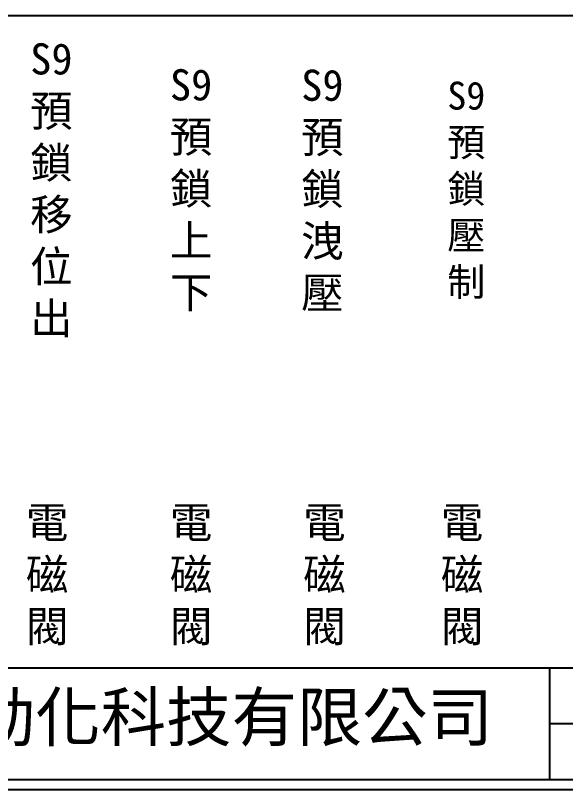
# Model space of a CAD drawing. Extents: x 926 to 1213, y 3 to 207.
# Drawn here: x 994.6 to 1063.5, y 3 to 100 of the extents above; entities that cross this region are included whole.
import ezdxf

# ---------------------------------------------------------------- set-up
doc = ezdxf.new("R2010")
doc.units = 0
doc.layers.add('圖框層', color=7, linetype='CONTINUOUS')
doc.layers.add('標尺寸層', color=3, linetype='CONTINUOUS')
doc.styles.add('CNS', font='romanc.shx', dxfattribs={"bigfont": 'chineset.shx'})
doc.styles.add('STSL', font='KAIU.TTF')

msp = doc.modelspace()

# ---------------------------------------------------------------- linework, layer by layer
at = {"layer": '圖框層', "color": 7}
for p, q in [((926.992, 18.25), (1211.493, 18.25)), ((1061.493, 4.25), (1061.493, 18.25)), ((1061.493, 11.25), (1211.493, 11.25)), ((926.992, 4.25), (1211.493, 4.25)), ((925.742, 3), (1212.742, 3))]:
    msp.add_line(p, q, dxfattribs=at)
at = {"layer": '標尺寸層', "color": 7}
msp.add_line((930.49, 99.958), (1208.361, 99.958), dxfattribs=at)

# ---------------------------------------------------------------- texts
at = {"layer": '圖框層', "color": 4, "style": 'STSL'}
msp.add_text('泓陞自動化科技有限公司', height=6, dxfattribs=at).set_placement((964.346, 9.076))
at = {"layer": '標尺寸層', "color": 7, "attachment_point": 5, "style": 'CNS'}
for s, insert, char_height, width in [('{\\fDFKai-SB|b0|i0|c136|p65;S9預鎖移位出}', (999.09, 78.06), 3.9, 4.96081), ('{\\fDFKai-SB|b0|i0|c136|p65;S9預鎖上下}', (1016.582, 78.06), 3.9, 4.96081), ('{\\fDFKai-SB|b0|i0|c136|p65;S9預鎖洩壓}', (1033.014, 78.06), 3.9, 4.96081), ('{\\fDFKai-SB|b0|i0|c136|p65;S9預鎖壓制}', (1051.036, 78.06), 3.5, 4.96081), ('{\\fDFKai-SB|b0|i0|c136|p65;電磁閥}', (998.56, 29.715), 3.9, 2.84806), ('{\\fDFKai-SB|b0|i0|c136|p65;電磁閥}', (1016.582, 29.715), 3.9, 2.84806), ('{\\fDFKai-SB|b0|i0|c136|p65;電磁閥}', (1033.279, 29.715), 3.9, 2.84806), ('{\\fDFKai-SB|b0|i0|c136|p65;電磁閥}', (1050.506, 29.715), 3.9, 2.84806)]:
    msp.add_mtext(s, dxfattribs=dict(at, insert=insert, char_height=char_height, width=width))

doc.saveas('drawing.dxf')
